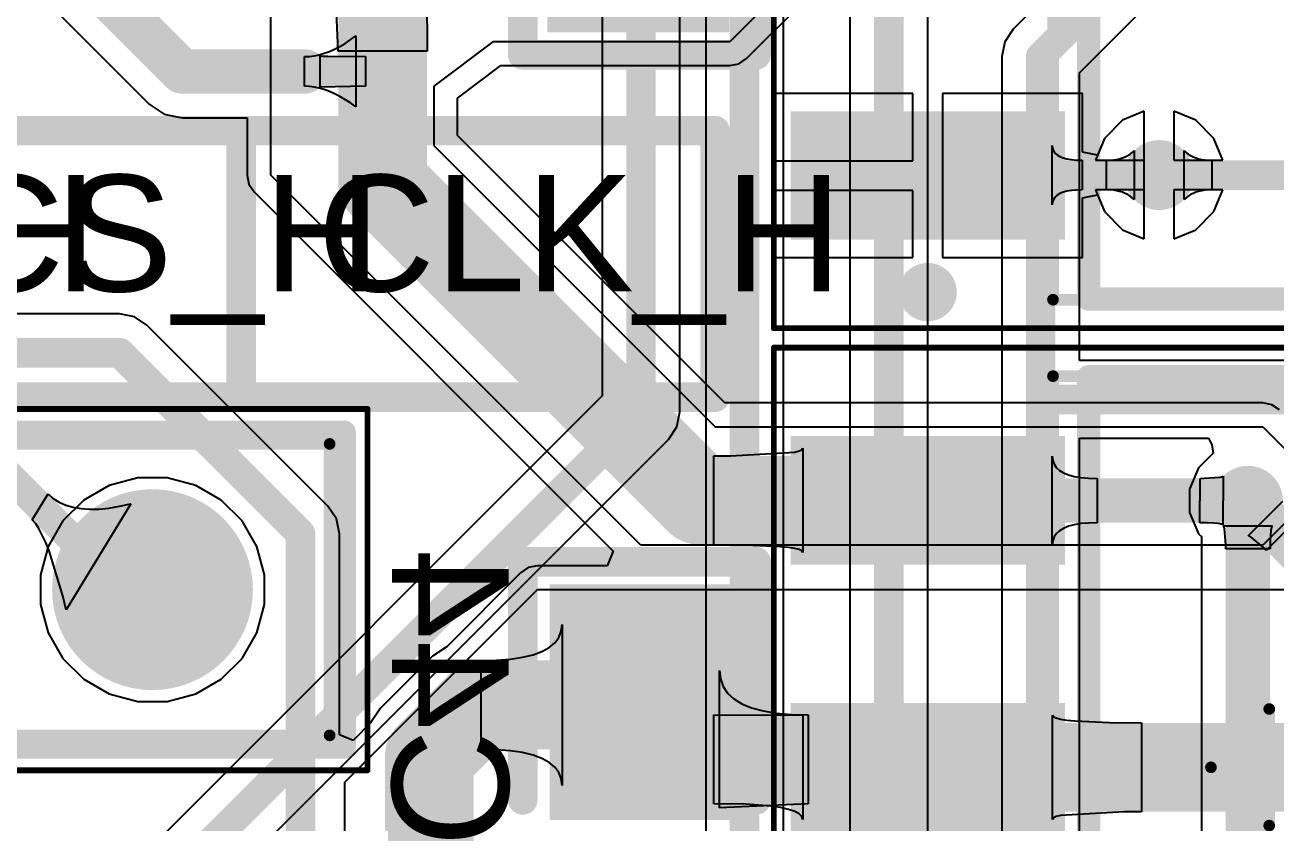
# Model space of a CAD drawing. Header units: inches. Extents: x 1.37 to 4.6, y 1.74 to 5.29.
# Drawn here: x 3.412 to 3.8345, y 3.8712 to 4.1407 of the extents above; entities that cross this region are included whole.
import ezdxf

# ---------------------------------------------------------------- set-up
doc = ezdxf.new("R2010")
doc.units = ezdxf.units.IN
doc.header["$MEASUREMENT"] = 0
for name, color, linetype in [('BottomLayer', 5, 'Continuous'), ('BottomOverlay', 54, 'Continuous'), ('BottomPaste', 16, 'Continuous'), ('BottomSolder', 6, 'Continuous'), ('Mechanical13', 56, 'Continuous'), ('Mechanical15', 56, 'Continuous'), ('MultiLayer', 9, 'Continuous'), ('PadHoleLayer', 156, 'Continuous'), ('TopLayer', 1, 'Continuous'), ('TopOverlay', 2, 'Continuous'), ('TopSolder', 216, 'Continuous'), ('ViaHoleLayer', 16, 'Continuous')]:
    doc.layers.add(name, color=color, linetype=linetype)
doc.styles.add('Arial', font='', dxfattribs={"height": 0.2})
doc.styles.get('Arial').set_extended_font_data('Arial')

# ---------------------------------------------------------------- blocks, each defined once
blk = doc.blocks.new('AMS1117_3_3V_SOT223_B_13')
at = {"layer": 'BottomLayer'}
for points in [[(-0.07303, 0.10787), (-0.07303, 0.07244), (-0.15768, 0.07244), (-0.15768, 0.10787)], [(0.15768, 0.06398), (0.15768, -0.06398), (0.07303, -0.06398), (0.07303, 0.06398)], [(-0.07303, 0.01772), (-0.07303, -0.01772), (-0.15768, -0.01772), (-0.15768, 0.01772)], [(-0.07303, -0.07244), (-0.07303, -0.10787), (-0.15768, -0.10787), (-0.15768, -0.07244)]]:
    blk.add_hatch(color=5, dxfattribs=at).paths.add_polyline_path(points)
at = {"layer": 'BottomPaste'}
for points in [[(-0.07303, 0.10787), (-0.07303, 0.07244), (-0.15768, 0.07244), (-0.15768, 0.10787)], [(0.15768, 0.06398), (0.15768, -0.06398), (0.07303, -0.06398), (0.07303, 0.06398)], [(-0.07303, 0.01772), (-0.07303, -0.01772), (-0.15768, -0.01772), (-0.15768, 0.01772)], [(-0.07303, -0.07244), (-0.07303, -0.10787), (-0.15768, -0.10787), (-0.15768, -0.07244)]]:
    blk.add_hatch(color=16, dxfattribs=at).paths.add_polyline_path(points)
at = {"layer": 'BottomSolder'}
for points in [[(-0.06903, 0.11187), (-0.06903, 0.06844), (-0.16168, 0.06844), (-0.16168, 0.11187)], [(0.16168, 0.06798), (0.16168, -0.06798), (0.06903, -0.06798), (0.06903, 0.06798)], [(-0.06903, 0.02172), (-0.06903, -0.02172), (-0.16168, -0.02172), (-0.16168, 0.02172)], [(-0.06903, -0.06844), (-0.06903, -0.11187), (-0.16168, -0.11187), (-0.16168, -0.06844)]]:
    blk.add_hatch(color=6, dxfattribs=at).paths.add_polyline_path(points)
at = {"layer": 'BottomOverlay', "const_width": 0.00787}
for points in [[(-0.06102, 0.13189), (0.06102, 0.13189)], [(-0.06102, -0.13189), (-0.06102, 0.13189)], [(0.06102, -0.13189), (0.06102, 0.13189)], [(-0.06102, -0.13189), (0.06102, -0.13189)]]:
    blk.add_lwpolyline(points, dxfattribs=at)
at = {"layer": 'BottomOverlay'}
for points, const_width in [([(-0.06299, 0.13189, 1), (-0.05906, 0.13189, 1)], 0.00394), ([(-0.06299, 0.13189, 1), (-0.05906, 0.13189, 1)], 0.00394), ([(0.05906, 0.13189, 1), (0.06299, 0.13189, 1)], 0.00394), ([(0.05906, 0.13189, 1), (0.06299, 0.13189, 1)], 0.00394), ([(-0.11043, -0.12953, 1), (-0.12028, -0.12953, 1)], 0.00984), ([(-0.12274, -0.12953, 1), (-0.11782, -0.12953, 1)], 0.00492), ([(-0.11289, -0.12953, 1), (-0.10797, -0.12953, 1)], 0.00492), ([(-0.06299, -0.13189, 1), (-0.05906, -0.13189, 1)], 0.00394), ([(-0.06299, -0.13189, 1), (-0.05906, -0.13189, 1)], 0.00394), ([(0.05906, -0.13189, 1), (0.06299, -0.13189, 1)], 0.00394), ([(0.05906, -0.13189, 1), (0.06299, -0.13189, 1)], 0.00394)]:
    blk.add_lwpolyline(points, format="xyb", close=True, dxfattribs=dict(at, const_width=const_width))
at = {"layer": 'Mechanical13', "const_width": 0.00394}
for points in [[(-0.07303, 0.13209), (0.07303, 0.13209)], [(-0.07303, -0.13209), (-0.07303, 0.13209)], [(0.07303, -0.13209), (0.07303, 0.13209)], [(-0.07303, -0.13209), (0.07303, -0.13209)]]:
    blk.add_lwpolyline(points, dxfattribs=at)
at = {"layer": 'Mechanical13', "const_width": 0.00197}
for points in [[(-0.07402, 0.13209, 1), (-0.07205, 0.13209, 1)], [(-0.07402, 0.13209, 1), (-0.07205, 0.13209, 1)], [(0.07205, 0.13209, 1), (0.07402, 0.13209, 1)], [(0.07205, 0.13209, 1), (0.07402, 0.13209, 1)], [(-0.07402, -0.13209, 1), (-0.07205, -0.13209, 1)], [(-0.07402, -0.13209, 1), (-0.07205, -0.13209, 1)], [(0.07205, -0.13209, 1), (0.07402, -0.13209, 1)], [(0.07205, -0.13209, 1), (0.07402, -0.13209, 1)]]:
    blk.add_lwpolyline(points, format="xyb", close=True, dxfattribs=at)
at = {"layer": 'Mechanical15'}
for points, const_width in [([(-0.16732, 0.14173), (0.16732, 0.14173)], 0.00197), ([(-0.16732, -0.14173), (-0.16732, 0.14173)], 0.00197), ([(0.16732, -0.14173), (0.16732, 0.14173)], 0.00197), ([(0, -0.01969), (0, 0.01969)], 0.00394), ([(-0.01969, 0), (0.01969, 0)], 0.00394), ([(-0.16732, -0.14173), (0.16732, -0.14173)], 0.00197)]:
    blk.add_lwpolyline(points, dxfattribs=dict(at, const_width=const_width))
for points, const_width in [([(-0.16781, 0.14173, 1), (-0.16683, 0.14173, 1)], 0.000984), ([(-0.16781, 0.14173, 1), (-0.16683, 0.14173, 1)], 0.000984), ([(0.16683, 0.14173, 1), (0.16781, 0.14173, 1)], 0.000984), ([(0.16683, 0.14173, 1), (0.16781, 0.14173, 1)], 0.000984), ([(-0.00098, 0.01969, 1), (0.00098, 0.01969, 1)], 0.00197), ([(-0.02067, 0, 1), (-0.0187, 0, 1)], 0.00197), ([(0.0187, 0, 1), (0.02067, 0, 1)], 0.00197), ([(-0.00098, -0.01969, 1), (0.00098, -0.01969, 1)], 0.00197), ([(-0.16781, -0.14173, 1), (-0.16683, -0.14173, 1)], 0.000984), ([(-0.16781, -0.14173, 1), (-0.16683, -0.14173, 1)], 0.000984), ([(0.16683, -0.14173, 1), (0.16781, -0.14173, 1)], 0.000984), ([(0.16683, -0.14173, 1), (0.16781, -0.14173, 1)], 0.000984)]:
    blk.add_lwpolyline(points, format="xyb", close=True, dxfattribs=dict(at, const_width=const_width))
blk = doc.blocks.new('AMS1117_5V_SOT223_B_14')
at = {"layer": 'BottomLayer'}
for points in [[(-0.07303, 0.10787), (-0.07303, 0.07244), (-0.15768, 0.07244), (-0.15768, 0.10787)], [(0.15768, 0.06398), (0.15768, -0.06398), (0.07303, -0.06398), (0.07303, 0.06398)], [(-0.07303, 0.01772), (-0.07303, -0.01772), (-0.15768, -0.01772), (-0.15768, 0.01772)], [(-0.07303, -0.07244), (-0.07303, -0.10787), (-0.15768, -0.10787), (-0.15768, -0.07244)]]:
    blk.add_hatch(color=5, dxfattribs=at).paths.add_polyline_path(points)
at = {"layer": 'BottomPaste'}
for points in [[(-0.07303, 0.10787), (-0.07303, 0.07244), (-0.15768, 0.07244), (-0.15768, 0.10787)], [(0.15768, 0.06398), (0.15768, -0.06398), (0.07303, -0.06398), (0.07303, 0.06398)], [(-0.07303, 0.01772), (-0.07303, -0.01772), (-0.15768, -0.01772), (-0.15768, 0.01772)], [(-0.07303, -0.07244), (-0.07303, -0.10787), (-0.15768, -0.10787), (-0.15768, -0.07244)]]:
    blk.add_hatch(color=16, dxfattribs=at).paths.add_polyline_path(points)
at = {"layer": 'BottomSolder'}
for points in [[(-0.06903, 0.11187), (-0.06903, 0.06844), (-0.16168, 0.06844), (-0.16168, 0.11187)], [(0.16168, 0.06798), (0.16168, -0.06798), (0.06903, -0.06798), (0.06903, 0.06798)], [(-0.06903, 0.02172), (-0.06903, -0.02172), (-0.16168, -0.02172), (-0.16168, 0.02172)], [(-0.06903, -0.06844), (-0.06903, -0.11187), (-0.16168, -0.11187), (-0.16168, -0.06844)]]:
    blk.add_hatch(color=6, dxfattribs=at).paths.add_polyline_path(points)
at = {"layer": 'BottomOverlay', "const_width": 0.00787}
for points in [[(-0.06102, -0.13189), (-0.06102, 0.13189)], [(-0.06102, 0.13189), (0.06102, 0.13189)], [(0.06102, -0.13189), (0.06102, 0.13189)], [(-0.06102, -0.13189), (0.06102, -0.13189)]]:
    blk.add_lwpolyline(points, dxfattribs=at)
at = {"layer": 'BottomOverlay'}
for points, const_width in [([(-0.06299, 0.13189, 1), (-0.05906, 0.13189, 1)], 0.00394), ([(-0.06299, 0.13189, 1), (-0.05906, 0.13189, 1)], 0.00394), ([(0.05906, 0.13189, 1), (0.06299, 0.13189, 1)], 0.00394), ([(0.05906, 0.13189, 1), (0.06299, 0.13189, 1)], 0.00394), ([(-0.11043, -0.12953, 1), (-0.12028, -0.12953, 1)], 0.00984), ([(-0.12274, -0.12953, 1), (-0.11782, -0.12953, 1)], 0.00492), ([(-0.11289, -0.12953, 1), (-0.10797, -0.12953, 1)], 0.00492), ([(-0.06299, -0.13189, 1), (-0.05906, -0.13189, 1)], 0.00394), ([(-0.06299, -0.13189, 1), (-0.05906, -0.13189, 1)], 0.00394), ([(0.05906, -0.13189, 1), (0.06299, -0.13189, 1)], 0.00394), ([(0.05906, -0.13189, 1), (0.06299, -0.13189, 1)], 0.00394)]:
    blk.add_lwpolyline(points, format="xyb", close=True, dxfattribs=dict(at, const_width=const_width))
at = {"layer": 'Mechanical13', "const_width": 0.00394}
for points in [[(-0.07303, -0.13209), (-0.07303, 0.13209)], [(-0.07303, 0.13209), (0.07303, 0.13209)], [(0.07303, -0.13209), (0.07303, 0.13209)], [(-0.07303, -0.13209), (0.07303, -0.13209)]]:
    blk.add_lwpolyline(points, dxfattribs=at)
at = {"layer": 'Mechanical13', "const_width": 0.00197}
for points in [[(-0.07402, 0.13209, 1), (-0.07205, 0.13209, 1)], [(-0.07402, 0.13209, 1), (-0.07205, 0.13209, 1)], [(0.07205, 0.13209, 1), (0.07402, 0.13209, 1)], [(0.07205, 0.13209, 1), (0.07402, 0.13209, 1)], [(-0.07402, -0.13209, 1), (-0.07205, -0.13209, 1)], [(-0.07402, -0.13209, 1), (-0.07205, -0.13209, 1)], [(0.07205, -0.13209, 1), (0.07402, -0.13209, 1)], [(0.07205, -0.13209, 1), (0.07402, -0.13209, 1)]]:
    blk.add_lwpolyline(points, format="xyb", close=True, dxfattribs=at)
at = {"layer": 'Mechanical15'}
for points, const_width in [([(-0.16732, -0.14173), (-0.16732, 0.14173)], 0.00197), ([(-0.16732, 0.14173), (0.16732, 0.14173)], 0.00197), ([(0.16732, -0.14173), (0.16732, 0.14173)], 0.00197), ([(0, -0.01969), (0, 0.01969)], 0.00394), ([(-0.01969, 0), (0.01969, 0)], 0.00394), ([(-0.16732, -0.14173), (0.16732, -0.14173)], 0.00197)]:
    blk.add_lwpolyline(points, dxfattribs=dict(at, const_width=const_width))
for points, const_width in [([(-0.16781, 0.14173, 1), (-0.16683, 0.14173, 1)], 0.000984), ([(-0.16781, 0.14173, 1), (-0.16683, 0.14173, 1)], 0.000984), ([(0.16683, 0.14173, 1), (0.16781, 0.14173, 1)], 0.000984), ([(0.16683, 0.14173, 1), (0.16781, 0.14173, 1)], 0.000984), ([(-0.00098, 0.01969, 1), (0.00098, 0.01969, 1)], 0.00197), ([(-0.02067, 0, 1), (-0.0187, 0, 1)], 0.00197), ([(0.0187, 0, 1), (0.02067, 0, 1)], 0.00197), ([(-0.00098, -0.01969, 1), (0.00098, -0.01969, 1)], 0.00197), ([(-0.16781, -0.14173, 1), (-0.16683, -0.14173, 1)], 0.000984), ([(-0.16781, -0.14173, 1), (-0.16683, -0.14173, 1)], 0.000984), ([(0.16683, -0.14173, 1), (0.16781, -0.14173, 1)], 0.000984), ([(0.16683, -0.14173, 1), (0.16781, -0.14173, 1)], 0.000984)]:
    blk.add_lwpolyline(points, format="xyb", close=True, dxfattribs=dict(at, const_width=const_width))
blk = doc.blocks.new('61300511821_131')
at = {"layer": 'BottomLayer'}
h = blk.add_hatch(color=5, dxfattribs=at)
edge = h.paths.add_edge_path()
edge.add_arc((0.2, 0), 0.02992, 0, 360)
at = {"layer": 'BottomSolder'}
h = blk.add_hatch(color=6, dxfattribs=at)
edge = h.paths.add_edge_path()
edge.add_arc((0.2, 0), 0.03392, 0, 360)
at = {"layer": 'MultiLayer'}
h = blk.add_hatch(color=9, dxfattribs=at)
edge = h.paths.add_edge_path()
edge.add_arc((0.2, 0), 0.02992, 0, 360)
at = {"layer": 'PadHoleLayer'}
h = blk.add_hatch(color=156, dxfattribs=at)
edge = h.paths.add_edge_path()
edge.add_arc((0.2, 0), 0.02008, 0, 360)
at = {"layer": 'TopLayer'}
h = blk.add_hatch(color=1, dxfattribs=at)
edge = h.paths.add_edge_path()
edge.add_arc((0.2, 0), 0.02992, 0, 360)
at = {"layer": 'TopSolder'}
h = blk.add_hatch(color=216, dxfattribs=at)
edge = h.paths.add_edge_path()
edge.add_arc((0.2, 0), 0.03392, 0, 360)
at = {"layer": 'Mechanical13', "const_width": 0.00394}
for points in [[(-0.25984, 0.04921), (0.25984, 0.04921)], [(0.25984, -0.04921), (0.25984, 0.04921)], [(-0.25984, -0.04921), (0.25984, -0.04921)]]:
    blk.add_lwpolyline(points, dxfattribs=at)
at = {"layer": 'Mechanical13', "const_width": 0.00197}
for points in [[(0.25886, 0.04921, 1), (0.26083, 0.04921, 1)], [(0.25886, 0.04921, 1), (0.26083, 0.04921, 1)], [(0.25886, -0.04921, 1), (0.26083, -0.04921, 1)], [(0.25886, -0.04921, 1), (0.26083, -0.04921, 1)]]:
    blk.add_lwpolyline(points, format="xyb", close=True, dxfattribs=at)
at = {"layer": 'Mechanical15', "const_width": 0.00197}
for points in [[(-0.27264, 0.06102), (0.27264, 0.06102)], [(0.27264, -0.06102), (0.27264, 0.06102)], [(-0.27264, -0.06102), (0.27264, -0.06102)]]:
    blk.add_lwpolyline(points, dxfattribs=at)
at = {"layer": 'Mechanical15', "const_width": 0.000984}
for points in [[(0.27215, 0.06102, 1), (0.27313, 0.06102, 1)], [(0.27215, 0.06102, 1), (0.27313, 0.06102, 1)], [(0.27215, -0.06102, 1), (0.27313, -0.06102, 1)], [(0.27215, -0.06102, 1), (0.27313, -0.06102, 1)]]:
    blk.add_lwpolyline(points, format="xyb", close=True, dxfattribs=at)
at = {"layer": 'TopOverlay', "const_width": 0.00787}
for points in [[(-0.26476, 0.05315), (0.26476, 0.05315)], [(0.26476, -0.05315), (0.26476, 0.05315)], [(-0.26476, -0.05315), (0.26476, -0.05315)]]:
    blk.add_lwpolyline(points, dxfattribs=at)
at = {"layer": 'TopOverlay', "const_width": 0.00394}
for points in [[(0.2628, 0.05315, 1), (0.26673, 0.05315, 1)], [(0.2628, 0.05315, 1), (0.26673, 0.05315, 1)], [(0.2628, -0.05315, 1), (0.26673, -0.05315, 1)], [(0.2628, -0.05315, 1), (0.26673, -0.05315, 1)]]:
    blk.add_lwpolyline(points, format="xyb", close=True, dxfattribs=at)
blk = doc.blocks.new('TANTALUM_SMD_A_B_149')
at = {"layer": 'BottomLayer'}
for points in [[(-0.03125, -0.02575), (-0.10275, -0.02575), (-0.10275, 0.02775), (-0.03125, 0.02775)], [(0.09775, -0.02575), (0.02625, -0.02575), (0.02625, 0.02775), (0.09775, 0.02775)]]:
    blk.add_hatch(color=5, dxfattribs=at).paths.add_polyline_path(points)
at = {"layer": 'BottomPaste'}
for points in [[(-0.03125, -0.02575), (-0.10275, -0.02575), (-0.10275, 0.02775), (-0.03125, 0.02775)], [(0.09775, -0.02575), (0.02625, -0.02575), (0.02625, 0.02775), (0.09775, 0.02775)]]:
    blk.add_hatch(color=16, dxfattribs=at).paths.add_polyline_path(points)
at = {"layer": 'BottomSolder'}
for points in [[(-0.02725, -0.02975), (-0.10675, -0.02975), (-0.10675, 0.03175), (-0.02725, 0.03175)], [(0.10175, -0.02975), (0.02225, -0.02975), (0.02225, 0.03175), (0.10175, 0.03175)]]:
    blk.add_hatch(color=6, dxfattribs=at).paths.add_polyline_path(points)
at = {"layer": 'BottomOverlay'}
for points, const_width in [([(-0.1144, -0.0388), (-0.1144, 0.04)], 0.01), ([(-0.034, 0.04), (-0.1144, 0.04)], 0.01), ([(0.132, 0.04), (0.03, 0.04)], 0.01), ([(0.112, -0.036), (0.112, 0.038)], 0.013), ([(0.132, -0.038), (0.132, 0.04)], 0.01), ([(-0.034, -0.0388), (-0.1144, -0.0388)], 0.01), ([(0.132, -0.038), (0.03, -0.038)], 0.01)]:
    blk.add_lwpolyline(points, dxfattribs=dict(at, const_width=const_width))
for points, const_width in [([(-0.1169, 0.04, 1), (-0.1119, 0.04, 1)], 0.005), ([(-0.1169, 0.04, 1), (-0.1119, 0.04, 1)], 0.005), ([(-0.0365, 0.04, 1), (-0.0315, 0.04, 1)], 0.005), ([(0.0275, 0.04, 1), (0.0325, 0.04, 1)], 0.005), ([(0.10875, 0.038, 1), (0.11525, 0.038, 1)], 0.0065), ([(0.1295, 0.04, 1), (0.1345, 0.04, 1)], 0.005), ([(0.1295, 0.04, 1), (0.1345, 0.04, 1)], 0.005), ([(0.10875, -0.036, 1), (0.11525, -0.036, 1)], 0.0065), ([(-0.1169, -0.0388, 1), (-0.1119, -0.0388, 1)], 0.005), ([(-0.1169, -0.0388, 1), (-0.1119, -0.0388, 1)], 0.005), ([(-0.0365, -0.0388, 1), (-0.0315, -0.0388, 1)], 0.005), ([(0.0275, -0.038, 1), (0.0325, -0.038, 1)], 0.005), ([(0.1295, -0.038, 1), (0.1345, -0.038, 1)], 0.005), ([(0.1295, -0.038, 1), (0.1345, -0.038, 1)], 0.005)]:
    blk.add_lwpolyline(points, format="xyb", close=True, dxfattribs=dict(at, const_width=const_width))
blk = doc.blocks.new('TANTALUM_SMD_A_B_152')
at = {"layer": 'BottomLayer'}
for points in [[(-0.03125, -0.02575), (-0.10275, -0.02575), (-0.10275, 0.02775), (-0.03125, 0.02775)], [(0.09775, -0.02575), (0.02625, -0.02575), (0.02625, 0.02775), (0.09775, 0.02775)]]:
    blk.add_hatch(color=5, dxfattribs=at).paths.add_polyline_path(points)
at = {"layer": 'BottomPaste'}
for points in [[(-0.03125, -0.02575), (-0.10275, -0.02575), (-0.10275, 0.02775), (-0.03125, 0.02775)], [(0.09775, -0.02575), (0.02625, -0.02575), (0.02625, 0.02775), (0.09775, 0.02775)]]:
    blk.add_hatch(color=16, dxfattribs=at).paths.add_polyline_path(points)
at = {"layer": 'BottomSolder'}
for points in [[(-0.02725, -0.02975), (-0.10675, -0.02975), (-0.10675, 0.03175), (-0.02725, 0.03175)], [(0.10175, -0.02975), (0.02225, -0.02975), (0.02225, 0.03175), (0.10175, 0.03175)]]:
    blk.add_hatch(color=6, dxfattribs=at).paths.add_polyline_path(points)
at = {"layer": 'BottomOverlay'}
for points, const_width in [([(-0.1144, 0.04), (-0.034, 0.04)], 0.01), ([(-0.1144, 0.04), (-0.1144, -0.0388)], 0.01), ([(0.03, 0.04), (0.132, 0.04)], 0.01), ([(0.112, 0.038), (0.112, -0.036)], 0.013), ([(0.132, 0.04), (0.132, -0.038)], 0.01), ([(-0.1144, -0.0388), (-0.034, -0.0388)], 0.01), ([(0.03, -0.038), (0.132, -0.038)], 0.01)]:
    blk.add_lwpolyline(points, dxfattribs=dict(at, const_width=const_width))
for points, const_width in [([(-0.1169, 0.04, 1), (-0.1119, 0.04, 1)], 0.005), ([(-0.1169, 0.04, 1), (-0.1119, 0.04, 1)], 0.005), ([(-0.0365, 0.04, 1), (-0.0315, 0.04, 1)], 0.005), ([(0.0275, 0.04, 1), (0.0325, 0.04, 1)], 0.005), ([(0.10875, 0.038, 1), (0.11525, 0.038, 1)], 0.0065), ([(0.1295, 0.04, 1), (0.1345, 0.04, 1)], 0.005), ([(0.1295, 0.04, 1), (0.1345, 0.04, 1)], 0.005), ([(0.10875, -0.036, 1), (0.11525, -0.036, 1)], 0.0065), ([(-0.1169, -0.0388, 1), (-0.1119, -0.0388, 1)], 0.005), ([(-0.1169, -0.0388, 1), (-0.1119, -0.0388, 1)], 0.005), ([(-0.0365, -0.0388, 1), (-0.0315, -0.0388, 1)], 0.005), ([(0.0275, -0.038, 1), (0.0325, -0.038, 1)], 0.005), ([(0.1295, -0.038, 1), (0.1345, -0.038, 1)], 0.005), ([(0.1295, -0.038, 1), (0.1345, -0.038, 1)], 0.005)]:
    blk.add_lwpolyline(points, format="xyb", close=True, dxfattribs=dict(at, const_width=const_width))

msp = doc.modelspace()

# ---------------------------------------------------------------- hatches: boundary and pattern name
at = {"layer": 'BottomLayer'}
h = msp.add_hatch(color=5, dxfattribs=at)
edge = h.paths.add_edge_path()
edge.add_arc((3.795, 4.09), 0.01181, 0, 360)
h = msp.add_hatch(color=5, dxfattribs=at)
edge = h.paths.add_edge_path()
edge.add_arc((3.825, 3.98), 0.01181, 0, 360)
at = {"layer": 'TopLayer'}
h = msp.add_hatch(color=1, dxfattribs=at)
edge = h.paths.add_edge_path()
edge.add_arc((3.795, 4.09), 0.01181, 0, 360)
h = msp.add_hatch(color=1, dxfattribs=at)
edge = h.paths.add_edge_path()
edge.add_arc((3.825, 3.98), 0.01181, 0, 360)
at = {"layer": 'ViaHoleLayer'}
h = msp.add_hatch(color=16, dxfattribs=at)
edge = h.paths.add_edge_path()
edge.add_arc((3.795, 4.09), 0.00591, 0, 360)
h = msp.add_hatch(color=16, dxfattribs=at)
edge = h.paths.add_edge_path()
edge.add_arc((3.825, 3.98), 0.00591, 0, 360)

# ---------------------------------------------------------------- linework, layer by layer
at = {"layer": 'BottomLayer'}
for p, q in [((3.495, 4.09), (3.495, 4.16994)), ((3.51775, 4.13184), (3.51637, 4.16184)), ((3.54767, 4.16064), (3.54775, 4.13184)), ((3.67, 4.155), (3.65, 4.135)), ((3.42173, 4.1461), (3.45392, 4.11392)), ((3.65568, 4.12932), (3.67333, 4.14697)), ((3.52006, 4.13447), (3.52374, 4.13699)), ((3.52006, 4.13447), (3.52374, 4.13699)), ((3.52374, 4.13699), (3.52374, 4.11301)), ((3.52374, 4.13699), (3.52374, 4.11301)), ((3.51475, 4.13175), (3.51649, 4.13252)), ((3.51475, 4.13175), (3.51649, 4.13252)), ((3.51649, 4.13252), (3.51827, 4.13343)), ((3.51649, 4.13252), (3.51827, 4.13343)), ((3.51827, 4.13343), (3.52006, 4.13447)), ((3.51827, 4.13343), (3.52006, 4.13447)), ((3.57, 4.135), (3.55, 4.12)), ((3.585, 4.135), (3.57, 4.135)), ((3.65, 4.135), (3.585, 4.135)), ((3.50637, 4.13), (3.508, 4.13007)), ((3.50637, 4.13), (3.508, 4.13007)), ((3.50637, 4.12), (3.50637, 4.13)), ((3.50637, 4.12), (3.50637, 4.13)), ((3.508, 4.13007), (3.50965, 4.13028)), ((3.508, 4.13007), (3.50965, 4.13028)), ((3.50965, 4.13028), (3.51132, 4.13063)), ((3.50965, 4.13028), (3.51132, 4.13063)), ((3.51132, 4.13063), (3.51302, 4.13112)), ((3.51132, 4.13063), (3.51302, 4.13112)), ((3.51167, 4.11969), (3.51167, 4.13031)), ((3.51167, 4.13031), (3.51188, 4.13025)), ((3.51188, 4.13025), (3.51238, 4.1302)), ((3.51238, 4.1302), (3.51427, 4.13011)), ((3.51302, 4.13112), (3.51475, 4.13175)), ((3.51302, 4.13112), (3.51475, 4.13175)), ((3.51427, 4.13011), (3.52696, 4.13)), ((3.54775, 4.13184), (3.51775, 4.13184)), ((3.52696, 4.13), (3.52696, 4.12)), ((3.65307, 4.12758), (3.65568, 4.12932)), ((3.65568, 4.12932), (3.65568, 4.12932)), ((3.55803, 4.11599), (3.57268, 4.12697)), ((3.57268, 4.12697), (3.65, 4.12697)), ((3.65, 4.12697), (3.65307, 4.12758)), ((3.65, 4.12697), (3.65, 4.12697)), ((3.508, 4.11993), (3.50637, 4.12)), ((3.508, 4.11993), (3.50637, 4.12)), ((3.50965, 4.11972), (3.508, 4.11993)), ((3.50965, 4.11972), (3.508, 4.11993)), ((3.51132, 4.11937), (3.50965, 4.11972)), ((3.51132, 4.11937), (3.50965, 4.11972)), ((3.52696, 4.12), (3.51167, 4.11969)), ((3.55, 4.12), (3.55, 4.1)), ((3.51302, 4.11888), (3.51132, 4.11937)), ((3.51302, 4.11888), (3.51132, 4.11937)), ((3.51475, 4.11825), (3.51302, 4.11888)), ((3.51475, 4.11825), (3.51302, 4.11888)), ((3.51649, 4.11748), (3.51475, 4.11825)), ((3.51649, 4.11748), (3.51475, 4.11825)), ((3.51827, 4.11657), (3.51649, 4.11748)), ((3.51827, 4.11657), (3.51649, 4.11748)), ((3.52189, 4.11434), (3.51827, 4.11657)), ((3.52189, 4.11434), (3.51827, 4.11657)), ((3.55803, 4.10333), (3.55803, 4.11599)), ((3.71184, 4.11756), (3.66452, 4.11756)), ((3.66452, 4.11756), (3.66452, 4.09484)), ((3.71184, 4.09484), (3.71184, 4.11756)), ((3.76916, 4.11756), (3.72184, 4.11756)), ((3.72184, 4.11756), (3.72184, 4.08984)), ((3.76916, 4.09768), (3.76916, 4.11756)), ((3.45392, 4.11392), (3.459, 4.11052)), ((3.52374, 4.11301), (3.52189, 4.11434)), ((3.52374, 4.11301), (3.52189, 4.11434)), ((3.79, 4.11154), (3.78265, 4.10849)), ((3.79, 4.09), (3.79, 4.11154)), ((3.80735, 4.10849), (3.8, 4.11154)), ((3.8, 4.11154), (3.8, 4.095)), ((3.459, 4.11052), (3.465, 4.10932)), ((3.465, 4.10932), (3.48697, 4.10932)), ((3.48697, 4.10932), (3.48697, 4.09)), ((3.78265, 4.10849), (3.77651, 4.10235)), ((3.81349, 4.10235), (3.80735, 4.10849)), ((3.64833, 4.01303), (3.55803, 4.10333)), ((3.55, 4.1), (3.645, 4.005)), ((3.75892, 4.08), (3.75892, 4.1)), ((3.75892, 4.1), (3.75902, 4.09905)), ((3.75902, 4.09905), (3.75933, 4.0982)), ((3.77651, 4.10235), (3.77416, 4.09669)), ((3.81654, 4.095), (3.81349, 4.10235)), ((3.66452, 4.09484), (3.71184, 4.09484)), ((3.75933, 4.0982), (3.75983, 4.09745)), ((3.75983, 4.09745), (3.76054, 4.0968)), ((3.76054, 4.0968), (3.76145, 4.09625)), ((3.76145, 4.09625), (3.76257, 4.0958)), ((3.76257, 4.0958), (3.76388, 4.09545)), ((3.76388, 4.09545), (3.7654, 4.0952)), ((3.7654, 4.0952), (3.76712, 4.09505)), ((3.76712, 4.09505), (3.76904, 4.095)), ((3.76904, 4.095), (3.76904, 4.085)), ((3.77416, 4.09669), (3.76916, 4.09768)), ((3.77721, 4.095), (3.77841, 4.09503)), ((3.77721, 4.085), (3.77721, 4.095)), ((3.77841, 4.09503), (3.77955, 4.09513)), ((3.77955, 4.09513), (3.78064, 4.09529)), ((3.78064, 4.09529), (3.78166, 4.09552)), ((3.78166, 4.09552), (3.78263, 4.09582)), ((3.78263, 4.09582), (3.78353, 4.09618)), ((3.78353, 4.09618), (3.78438, 4.0966)), ((3.78438, 4.0966), (3.78517, 4.09709)), ((3.78517, 4.09709), (3.7859, 4.09765)), ((3.7859, 4.09765), (3.78657, 4.09827)), ((3.78657, 4.09827), (3.78657, 4.08173)), ((3.8, 4.095), (3.81654, 4.095)), ((3.80343, 4.08173), (3.80343, 4.09827)), ((3.80343, 4.09827), (3.8041, 4.09765)), ((3.8041, 4.09765), (3.80483, 4.09709)), ((3.80483, 4.09709), (3.80562, 4.0966)), ((3.80562, 4.0966), (3.80647, 4.09618)), ((3.80647, 4.09618), (3.80737, 4.09582)), ((3.80737, 4.09582), (3.80834, 4.09552)), ((3.80834, 4.09552), (3.80936, 4.09529)), ((3.80936, 4.09529), (3.81045, 4.09513)), ((3.81045, 4.09513), (3.81159, 4.09503)), ((3.81159, 4.09503), (3.81279, 4.095)), ((3.81279, 4.095), (3.81279, 4.085)), ((3.48697, 4.09), (3.48697, 4.09)), ((3.48697, 4.09), (3.48758, 4.08693)), ((3.62, 3.965), (3.495, 4.09)), ((3.79, 4.06846), (3.79, 4.09)), ((3.48758, 4.08693), (3.48932, 4.08432)), ((3.72184, 4.08984), (3.72184, 4.06213)), ((3.48932, 4.08432), (3.61062, 3.96303)), ((3.71184, 4.08484), (3.66452, 4.08484)), ((3.66452, 4.08484), (3.66452, 4.06213)), ((3.71184, 4.06213), (3.71184, 4.08484)), ((3.75933, 4.0818), (3.75902, 4.08095)), ((3.75983, 4.08255), (3.75933, 4.0818)), ((3.76054, 4.0832), (3.75983, 4.08255)), ((3.76145, 4.08375), (3.76054, 4.0832)), ((3.76257, 4.0842), (3.76145, 4.08375)), ((3.76388, 4.08455), (3.76257, 4.0842)), ((3.7654, 4.0848), (3.76388, 4.08455)), ((3.76712, 4.08495), (3.7654, 4.0848)), ((3.76904, 4.085), (3.76712, 4.08495)), ((3.76916, 4.08232), (3.77416, 4.08331)), ((3.76916, 4.06213), (3.76916, 4.08232)), ((3.77416, 4.08331), (3.77651, 4.07765)), ((3.77841, 4.08497), (3.77721, 4.085)), ((3.77955, 4.08487), (3.77841, 4.08497)), ((3.78064, 4.08471), (3.77955, 4.08487)), ((3.78166, 4.08448), (3.78064, 4.08471)), ((3.78263, 4.08418), (3.78166, 4.08448)), ((3.78353, 4.08382), (3.78263, 4.08418)), ((3.78438, 4.0834), (3.78353, 4.08382)), ((3.78517, 4.08291), (3.78438, 4.0834)), ((3.7859, 4.08235), (3.78517, 4.08291)), ((3.78657, 4.08173), (3.7859, 4.08235)), ((3.81654, 4.085), (3.8, 4.085)), ((3.8, 4.085), (3.8, 4.06846)), ((3.8041, 4.08235), (3.80343, 4.08173)), ((3.80483, 4.08291), (3.8041, 4.08235)), ((3.80562, 4.0834), (3.80483, 4.08291)), ((3.80647, 4.08382), (3.80562, 4.0834)), ((3.80737, 4.08418), (3.80647, 4.08382)), ((3.80834, 4.08448), (3.80737, 4.08418)), ((3.80936, 4.08471), (3.80834, 4.08448)), ((3.81045, 4.08487), (3.80936, 4.08471)), ((3.81159, 4.08497), (3.81045, 4.08487)), ((3.81279, 4.085), (3.81159, 4.08497)), ((3.81349, 4.07765), (3.81654, 4.085)), ((3.75902, 4.08095), (3.75892, 4.08)), ((3.77651, 4.07765), (3.78265, 4.07151)), ((3.80735, 4.07151), (3.81349, 4.07765)), ((3.78265, 4.07151), (3.79, 4.06846)), ((3.8, 4.06846), (3.80735, 4.07151)), ((3.66452, 4.06213), (3.71184, 4.06213)), ((3.72184, 4.06213), (3.76916, 4.06213)), ((3.44387, 4.04313), (3.15544, 4.04313)), ((3.4489, 4.04213), (3.44387, 4.04313)), ((3.45315, 4.03928), (3.4489, 4.04213)), ((3.46642, 4.02602), (3.45315, 4.03928)), ((3.51428, 3.97816), (3.46642, 4.02602)), ((3.46642, 4.02602), (3.46642, 4.02602)), ((3.83, 4.01303), (3.64833, 4.01303)), ((3.83307, 4.01242), (3.83, 4.01303)), ((3.83568, 4.01068), (3.83307, 4.01242)), ((3.645, 4.005), (3.83, 4.005)), ((3.83, 4.005), (3.84, 3.995)), ((3.67344, 3.99682), (3.67434, 3.99726)), ((3.67434, 3.99726), (3.67464, 3.99775)), ((3.67464, 3.99775), (3.67464, 3.96256)), ((3.64464, 3.99516), (3.65034, 3.99518)), ((3.64464, 3.96516), (3.64464, 3.99516)), ((3.65034, 3.99518), (3.67194, 3.99643)), ((3.67194, 3.99643), (3.67344, 3.99682)), ((3.75892, 3.96508), (3.75892, 3.99508)), ((3.75892, 3.99508), (3.75907, 3.99365)), ((3.75907, 3.99365), (3.75953, 3.99238)), ((3.75953, 3.99238), (3.76028, 3.99125)), ((3.76028, 3.99125), (3.76134, 3.99028)), ((3.76134, 3.99028), (3.7627, 3.98945)), ((3.7627, 3.98945), (3.76437, 3.98878)), ((3.76437, 3.98878), (3.76633, 3.98825)), ((3.76633, 3.98825), (3.7686, 3.98788)), ((3.7686, 3.98788), (3.77117, 3.98765)), ((3.77117, 3.98765), (3.77404, 3.98758)), ((3.77404, 3.98758), (3.77404, 3.97258)), ((3.80873, 3.97258), (3.80885, 3.98758)), ((3.80885, 3.98758), (3.8102, 3.98759)), ((3.8102, 3.98759), (3.81561, 3.98794)), ((3.81561, 3.98794), (3.81607, 3.98806)), ((3.81607, 3.98806), (3.81641, 3.98818)), ((3.81641, 3.98818), (3.81662, 3.98832)), ((3.81662, 3.98832), (3.81651, 3.97179)), ((3.41441, 3.97352), (3.41973, 3.98234)), ((3.41973, 3.98234), (3.42151, 3.98081)), ((3.42151, 3.98081), (3.42351, 3.97954)), ((3.42351, 3.97954), (3.42574, 3.97855)), ((3.42574, 3.97855), (3.42819, 3.97781)), ((3.44764, 3.979), (3.42586, 3.94322)), ((3.42819, 3.97781), (3.43086, 3.97735)), ((3.43086, 3.97735), (3.43377, 3.97715)), ((3.43377, 3.97715), (3.4369, 3.97721)), ((3.4369, 3.97721), (3.44025, 3.97754)), ((3.44025, 3.97754), (3.44383, 3.97814)), ((3.44383, 3.97814), (3.44764, 3.979)), ((3.51713, 3.9739), (3.51428, 3.97816)), ((3.41556, 3.97218), (3.41441, 3.97352)), ((3.4167, 3.97047), (3.41556, 3.97218)), ((3.51813, 3.96887), (3.51713, 3.9739)), ((3.76633, 3.9719), (3.76437, 3.97138)), ((3.7686, 3.97228), (3.76633, 3.9719)), ((3.77117, 3.9725), (3.7686, 3.97228)), ((3.77404, 3.97258), (3.77117, 3.9725)), ((3.81128, 3.97255), (3.80873, 3.97258)), ((3.81334, 3.97245), (3.81128, 3.97255)), ((3.8149, 3.97229), (3.81334, 3.97245)), ((3.81549, 3.97219), (3.8149, 3.97229)), ((3.81595, 3.97207), (3.81549, 3.97219)), ((3.8163, 3.97194), (3.81595, 3.97207)), ((3.81651, 3.97179), (3.8163, 3.97194)), ((3.84, 3.975), (3.83, 3.965)), ((3.41899, 3.96592), (3.4167, 3.97047)), ((3.51813, 3.90101), (3.51813, 3.96887)), ((3.75953, 3.96778), (3.75907, 3.9665)), ((3.76028, 3.9689), (3.75953, 3.96778)), ((3.76134, 3.96988), (3.76028, 3.9689)), ((3.7627, 3.9707), (3.76134, 3.96988)), ((3.76437, 3.97138), (3.7627, 3.9707)), ((3.42014, 3.96308), (3.41899, 3.96592)), ((3.83, 3.965), (3.62, 3.965)), ((3.65544, 3.96505), (3.64464, 3.96516)), ((3.66714, 3.96451), (3.65544, 3.96505)), ((3.66984, 3.96422), (3.66714, 3.96451)), ((3.67194, 3.96389), (3.66984, 3.96422)), ((3.67344, 3.9635), (3.67194, 3.96389)), ((3.67434, 3.96305), (3.67344, 3.9635)), ((3.75907, 3.9665), (3.75892, 3.96508)), ((3.42471, 3.94795), (3.42014, 3.96308)), ((3.61062, 3.96303), (3.60855, 3.95803)), ((3.67464, 3.96256), (3.67434, 3.96305)), ((3.57932, 3.95568), (3.55448, 3.93084)), ((3.58193, 3.95742), (3.57932, 3.95568)), ((3.57932, 3.95568), (3.57932, 3.95568)), ((3.585, 3.95803), (3.58193, 3.95742)), ((3.60855, 3.95803), (3.585, 3.95803)), ((3.42586, 3.94322), (3.42471, 3.94795)), ((3.52, 3.885), (3.585, 3.95)), ((3.585, 3.95), (3.8675, 3.95)), ((3.59309, 3.93593), (3.59337, 3.93825)), ((3.59337, 3.93825), (3.59337, 3.88389)), ((3.59091, 3.93204), (3.59228, 3.93386)), ((3.59228, 3.93386), (3.59309, 3.93593)), ((3.55448, 3.93084), (3.54958, 3.92756)), ((3.58654, 3.92911), (3.589, 3.93045)), ((3.589, 3.93045), (3.59091, 3.93204)), ((3.54958, 3.92756), (3.532, 3.90998)), ((3.56607, 3.92607), (3.57125, 3.92619)), ((3.56607, 3.89607), (3.56607, 3.92607)), ((3.57125, 3.92619), (3.57589, 3.92655)), ((3.57589, 3.92655), (3.57999, 3.92716)), ((3.57999, 3.92716), (3.58354, 3.92802)), ((3.58354, 3.92802), (3.58654, 3.92911)), ((3.64651, 3.87637), (3.64651, 3.92272)), ((3.64651, 3.92272), (3.64681, 3.91987)), ((3.64681, 3.91987), (3.64771, 3.91732)), ((3.64771, 3.91732), (3.64921, 3.91507)), ((3.64921, 3.91507), (3.65131, 3.91312)), ((3.65131, 3.91312), (3.65401, 3.91147)), ((3.532, 3.90998), (3.52872, 3.90508)), ((3.65401, 3.91147), (3.65731, 3.91012)), ((3.65731, 3.91012), (3.66121, 3.90907)), ((3.66121, 3.90907), (3.66571, 3.90832)), ((3.66571, 3.90832), (3.67081, 3.90787)), ((3.52872, 3.90508), (3.52275, 3.8991)), ((3.64464, 3.87772), (3.64464, 3.90772)), ((3.64464, 3.90772), (3.67464, 3.9076)), ((3.67081, 3.90787), (3.67651, 3.90772)), ((3.67464, 3.9076), (3.67464, 3.8724)), ((3.67651, 3.90772), (3.67651, 3.87772)), ((3.75904, 3.8724), (3.75904, 3.9076)), ((3.75904, 3.9076), (3.75934, 3.9071)), ((3.75934, 3.9071), (3.76024, 3.90666)), ((3.76024, 3.90666), (3.76174, 3.90627)), ((3.76174, 3.90627), (3.76384, 3.90593)), ((3.76384, 3.90593), (3.76654, 3.90565)), ((3.76654, 3.90565), (3.77824, 3.9051)), ((3.77824, 3.9051), (3.78904, 3.905)), ((3.78904, 3.905), (3.78904, 3.875)), ((3.52275, 3.8991), (3.51813, 3.90101)), ((3.57125, 3.89594), (3.56607, 3.89607)), ((3.57589, 3.89558), (3.57125, 3.89594)), ((3.57999, 3.89497), (3.57589, 3.89558)), ((3.58354, 3.89412), (3.57999, 3.89497)), ((3.58654, 3.89302), (3.58354, 3.89412)), ((3.589, 3.89168), (3.58654, 3.89302)), ((3.59091, 3.8901), (3.589, 3.89168)), ((3.59228, 3.88827), (3.59091, 3.8901)), ((3.59309, 3.8862), (3.59228, 3.88827)), ((3.52, 3.81), (3.52, 3.885)), ((3.59337, 3.88389), (3.59309, 3.8862)), ((3.65544, 3.8775), (3.64464, 3.87772)), ((3.67651, 3.87772), (3.64651, 3.87637)), ((3.66384, 3.87687), (3.65544, 3.8775)), ((3.66714, 3.87639), (3.66384, 3.87687)), ((3.66984, 3.8758), (3.66714, 3.87639)), ((3.67194, 3.87511), (3.66984, 3.8758)), ((3.67344, 3.87432), (3.67194, 3.87511)), ((3.78334, 3.87497), (3.76174, 3.87373)), ((3.78904, 3.875), (3.78334, 3.87497)), ((3.67434, 3.87341), (3.67344, 3.87432)), ((3.67464, 3.8724), (3.67434, 3.87341)), ((3.75934, 3.8729), (3.75904, 3.8724)), ((3.76024, 3.87334), (3.75934, 3.8729)), ((3.76174, 3.87373), (3.76024, 3.87334))]:
    msp.add_line(p, q, dxfattribs=at)
for points, const_width in [([(3.53275, 4.125), (3.53275, 4.17672)], 0.03), ([(3.43282, 4.15719), (3.465, 4.125)], 0.015), ([(3.53275, 4.08725), (3.53275, 4.125)], 0.03), ([(3.465, 4.125), (3.47534, 4.125)], 0.015), ([(3.47534, 4.125), (3.49603, 4.125)], 0.015), ([(3.49603, 4.125), (3.50637, 4.125)], 0.015), ([(3.50637, 4.125), (3.53275, 4.125)], 0.01), ([(3.53275, 4.08725), (3.63984, 3.98016)], 0.03), ([(3.71684, 4.08984), (3.717, 4.09)], 0.01), ([(3.717, 4.09), (3.795, 4.09)], 0.01), ([(3.795, 4.09), (3.87821, 4.09)], 0.01), ([(3.15, 4.03), (3.44387, 4.03)], 0.01), ([(3.44387, 4.03), (3.45714, 4.01674)], 0.01), ([(3.45714, 4.01674), (3.505, 3.96887)], 0.01), ([(3.45714, 4.01674), (3.45714, 4.01674)], 0.01), ([(3.39, 4.005), (3.445, 3.95)], 0.01), ([(3.63984, 3.98016), (3.71684, 3.98016)], 0.03), ([(3.71684, 3.98016), (3.71692, 3.98008)], 0.015), ([(3.71692, 3.98008), (3.82492, 3.98008)], 0.015), ([(3.82492, 3.98008), (3.825, 3.98)], 0.015), ([(3.505, 3.74), (3.505, 3.96887)], 0.01), ([(3.445, 3.95), (3.455, 3.95)], 0.01), ([(3.54849, 3.89349), (3.56607, 3.91107)], 0.03), ([(3.56607, 3.91107), (3.61894, 3.91107)], 0.03), ([(3.61894, 3.91107), (3.61988, 3.912)], 0.03), ([(3.61988, 3.90447), (3.61988, 3.912)], 0.03), ([(3.61988, 3.90447), (3.63163, 3.89272)], 0.03), ([(3.54849, 3.82253), (3.54849, 3.89349)], 0.03), ([(3.63163, 3.89272), (3.71412, 3.89272)], 0.03), ([(3.71412, 3.89272), (3.71684, 3.89)], 0.03), ([(3.71684, 3.89), (3.94755, 3.89)], 0.03)]:
    msp.add_lwpolyline(points, dxfattribs=dict(at, const_width=const_width))
for points, const_width in [([(3.52525, 4.125, 1), (3.54025, 4.125, 1)], 0.015), ([(3.52525, 4.125, 1), (3.54025, 4.125, 1)], 0.015), ([(3.46125, 4.125, 1), (3.46875, 4.125, 1)], 0.0075), ([(3.46125, 4.125, 1), (3.46875, 4.125, 1)], 0.0075), ([(3.47159, 4.125, 1), (3.47909, 4.125, 1)], 0.0075), ([(3.47159, 4.125, 1), (3.47909, 4.125, 1)], 0.0075), ([(3.49228, 4.125, 1), (3.49978, 4.125, 1)], 0.0075), ([(3.49228, 4.125, 1), (3.49978, 4.125, 1)], 0.0075), ([(3.50262, 4.125, 1), (3.51012, 4.125, 1)], 0.0075), ([(3.50387, 4.125, 1), (3.50887, 4.125, 1)], 0.005), ([(3.53025, 4.125, 1), (3.53525, 4.125, 1)], 0.005), ([(3.52525, 4.08725, 1), (3.54025, 4.08725, 1)], 0.015), ([(3.52525, 4.08725, 1), (3.54025, 4.08725, 1)], 0.015), ([(3.71434, 4.08984, 1), (3.71934, 4.08984, 1)], 0.005), ([(3.7145, 4.09, 1), (3.7195, 4.09, 1)], 0.005), ([(3.7145, 4.09, 1), (3.7195, 4.09, 1)], 0.005), ([(3.7925, 4.09, 1), (3.7975, 4.09, 1)], 0.005), ([(3.7925, 4.09, 1), (3.7975, 4.09, 1)], 0.005), ([(3.44137, 4.03, 1), (3.44637, 4.03, 1)], 0.005), ([(3.44137, 4.03, 1), (3.44637, 4.03, 1)], 0.005), ([(3.45464, 4.01674, 1), (3.45964, 4.01674, 1)], 0.005), ([(3.45464, 4.01674, 1), (3.45964, 4.01674, 1)], 0.005), ([(3.45464, 4.01674, 1), (3.45964, 4.01674, 1)], 0.005), ([(3.45464, 4.01674, 1), (3.45964, 4.01674, 1)], 0.005), ([(3.63234, 3.98016, 1), (3.64734, 3.98016, 1)], 0.015), ([(3.63234, 3.98016, 1), (3.64734, 3.98016, 1)], 0.015), ([(3.70934, 3.98016, 1), (3.72434, 3.98016, 1)], 0.015), ([(3.71309, 3.98016, 1), (3.72059, 3.98016, 1)], 0.0075), ([(3.71317, 3.98008, 1), (3.72067, 3.98008, 1)], 0.0075), ([(3.71317, 3.98008, 1), (3.72067, 3.98008, 1)], 0.0075), ([(3.82117, 3.98008, 1), (3.82867, 3.98008, 1)], 0.0075), ([(3.82117, 3.98008, 1), (3.82867, 3.98008, 1)], 0.0075), ([(3.82125, 3.98, 1), (3.82875, 3.98, 1)], 0.0075), ([(3.5025, 3.96887, 1), (3.5075, 3.96887, 1)], 0.005), ([(3.5025, 3.96887, 1), (3.5075, 3.96887, 1)], 0.005), ([(3.4425, 3.95, 1), (3.4475, 3.95, 1)], 0.005), ([(3.4425, 3.95, 1), (3.4475, 3.95, 1)], 0.005), ([(3.4525, 3.95, 1), (3.4575, 3.95, 1)], 0.005), ([(3.55857, 3.91107, 1), (3.57357, 3.91107, 1)], 0.015), ([(3.55857, 3.91107, 1), (3.57357, 3.91107, 1)], 0.015), ([(3.61144, 3.91107, 1), (3.62644, 3.91107, 1)], 0.015), ([(3.61144, 3.91107, 1), (3.62644, 3.91107, 1)], 0.015), ([(3.61238, 3.912, 1), (3.62738, 3.912, 1)], 0.015), ([(3.61238, 3.912, 1), (3.62738, 3.912, 1)], 0.015), ([(3.61238, 3.90447, 1), (3.62738, 3.90447, 1)], 0.015), ([(3.61238, 3.90447, 1), (3.62738, 3.90447, 1)], 0.015), ([(3.54099, 3.89349, 1), (3.55599, 3.89349, 1)], 0.015), ([(3.54099, 3.89349, 1), (3.55599, 3.89349, 1)], 0.015), ([(3.62413, 3.89272, 1), (3.63913, 3.89272, 1)], 0.015), ([(3.62413, 3.89272, 1), (3.63913, 3.89272, 1)], 0.015), ([(3.70662, 3.89272, 1), (3.72162, 3.89272, 1)], 0.015), ([(3.70662, 3.89272, 1), (3.72162, 3.89272, 1)], 0.015), ([(3.70934, 3.89, 1), (3.72434, 3.89, 1)], 0.015), ([(3.70934, 3.89, 1), (3.72434, 3.89, 1)], 0.015)]:
    msp.add_lwpolyline(points, format="xyb", close=True, dxfattribs=dict(at, const_width=const_width))
at = {"layer": 'TopLayer'}
for p, q in [((3.66813, 3.72374), (3.66813, 4.415)), ((3.63313, 4.01), (3.63313, 4.41)), ((3.64187, 4.40956), (3.64187, 3.85604)), ((3.60687, 4.40456), (3.60687, 4.01544)), ((3.69057, 4.2937), (3.69057, 3.70127)), ((3.90187, 4.29544), (3.74572, 4.13928)), ((3.71683, 3.71994), (3.71683, 4.28826)), ((3.76813, 4.12456), (3.92428, 4.28072)), ((3.74572, 4.13928), (3.74287, 4.13502)), ((3.74287, 4.13502), (3.74187, 4.13)), ((3.74187, 4.13), (3.74187, 4.01)), ((3.76813, 4.02735), (3.76813, 4.12456)), ((3.79, 4.11154), (3.78265, 4.10849)), ((3.79, 4.095), (3.79, 4.11154)), ((3.80735, 4.10849), (3.8, 4.11154)), ((3.8, 4.11154), (3.8, 4.095)), ((3.78265, 4.10849), (3.77651, 4.10235)), ((3.81349, 4.10235), (3.80735, 4.10849)), ((3.77651, 4.10235), (3.77346, 4.095)), ((3.81654, 4.095), (3.81349, 4.10235)), ((3.77346, 4.095), (3.79, 4.095)), ((3.8, 4.095), (3.81654, 4.095)), ((3.79, 4.085), (3.77346, 4.085)), ((3.77346, 4.085), (3.77651, 4.07765)), ((3.79, 4.06846), (3.79, 4.085)), ((3.81654, 4.085), (3.8, 4.085)), ((3.8, 4.085), (3.8, 4.06846)), ((3.81349, 4.07765), (3.81654, 4.085)), ((3.77651, 4.07765), (3.78265, 4.07151)), ((3.80735, 4.07151), (3.81349, 4.07765)), ((3.78265, 4.07151), (3.79, 4.06846)), ((3.8, 4.06846), (3.80735, 4.07151)), ((4.19441, 4.02735), (3.76813, 4.02735)), ((3.60687, 4.01544), (3.31819, 3.72676)), ((3.63213, 4.00498), (3.63313, 4.01)), ((3.74187, 4.01), (3.74187, 3.71509)), ((3.62928, 4.00072), (3.63213, 4.00498)), ((3.34769, 3.71913), (3.62928, 4.00072)), ((3.76813, 3.71509), (3.76813, 4.0011)), ((3.76813, 4.0011), (3.81173, 4.0011)), ((3.81173, 4.0011), (3.81279, 3.99888)), ((3.81279, 3.99888), (3.81326, 3.9961)), ((3.81326, 3.9961), (3.80831, 3.99115)), ((3.80831, 3.99115), (3.80531, 3.98392)), ((3.44041, 3.98522), (3.43179, 3.98024)), ((3.45002, 3.9878), (3.44041, 3.98522)), ((3.45998, 3.9878), (3.45002, 3.9878)), ((3.46959, 3.98522), (3.45998, 3.9878)), ((3.47821, 3.98024), (3.46959, 3.98522)), ((3.43179, 3.98024), (3.42476, 3.97321)), ((3.48524, 3.97321), (3.47821, 3.98024)), ((3.80531, 3.98392), (3.80531, 3.97608)), ((3.80531, 3.97608), (3.80831, 3.96885)), ((3.82512, 3.96819), (3.83681, 3.97988)), ((3.42476, 3.97321), (3.41978, 3.96459)), ((3.49022, 3.96459), (3.48524, 3.97321)), ((3.84177, 3.97384), (3.83116, 3.96323)), ((3.80831, 3.96885), (3.80926, 3.9679)), ((3.80926, 3.9679), (3.80932, 3.96691)), ((3.81688, 3.97135), (3.81673, 3.97157)), ((3.81673, 3.97157), (3.83327, 3.97157)), ((3.81701, 3.97101), (3.81688, 3.97135)), ((3.81712, 3.97055), (3.81701, 3.97101)), ((3.81749, 3.96513), (3.81712, 3.97055)), ((3.82537, 3.96814), (3.82512, 3.96819)), ((3.8257, 3.96799), (3.82537, 3.96814)), ((3.82611, 3.96775), (3.8257, 3.96799)), ((3.83021, 3.96418), (3.82611, 3.96775)), ((3.83262, 3.9684), (3.83253, 3.96635)), ((3.83278, 3.96996), (3.83262, 3.9684)), ((3.83288, 3.97055), (3.83278, 3.96996)), ((3.83299, 3.97101), (3.83288, 3.97055)), ((3.83312, 3.97135), (3.83299, 3.97101)), ((3.83327, 3.97157), (3.83312, 3.97135)), ((3.41978, 3.96459), (3.4172, 3.95498)), ((3.4928, 3.95498), (3.49022, 3.96459)), ((3.80932, 3.96691), (3.80932, 3.62149)), ((3.8175, 3.96379), (3.81749, 3.96513)), ((3.8325, 3.96379), (3.8175, 3.96379)), ((3.83116, 3.96323), (3.83021, 3.96418)), ((3.83253, 3.96635), (3.8325, 3.96379)), ((3.4172, 3.95498), (3.4172, 3.94502)), ((3.4928, 3.94502), (3.4928, 3.95498)), ((3.4172, 3.94502), (3.41978, 3.93541)), ((3.49022, 3.93541), (3.4928, 3.94502)), ((3.41978, 3.93541), (3.42476, 3.92679)), ((3.48524, 3.92679), (3.49022, 3.93541)), ((3.42476, 3.92679), (3.43179, 3.91976)), ((3.47821, 3.91976), (3.48524, 3.92679)), ((3.43179, 3.91976), (3.44041, 3.91478)), ((3.46959, 3.91478), (3.47821, 3.91976)), ((3.44041, 3.91478), (3.45002, 3.9122)), ((3.45998, 3.9122), (3.46959, 3.91478)), ((3.45002, 3.9122), (3.45998, 3.9122))]:
    msp.add_line(p, q, dxfattribs=at)
for points, const_width in [([(3.655, 3.6773), (3.655, 4.415)], 0.01), ([(3.62, 4.01), (3.62, 4.41)], 0.01), ([(3.7037, 3.6287), (3.7037, 4.2937)], 0.01), ([(3.755, 4.13), (3.915, 4.29)], 0.01), ([(3.755, 4.01), (3.755, 4.13)], 0.01), ([(3.755, 4.01), (3.75922, 4.01422)], 0.01), ([(3.75922, 4.01422), (4.22, 4.01422)], 0.01), ([(3.32747, 3.71747), (3.62, 4.01)], 0.01), ([(3.755, 3.6773), (3.755, 4.01)], 0.01), ([(3.825, 3.615), (3.825, 3.98)], 0.015), ([(3.825, 3.98), (3.94, 3.865)], 0.015)]:
    msp.add_lwpolyline(points, dxfattribs=dict(at, const_width=const_width))
for points, const_width in [([(3.7525, 4.13, 1), (3.7575, 4.13, 1)], 0.005), ([(3.7525, 4.13, 1), (3.7575, 4.13, 1)], 0.005), ([(3.75672, 4.01422, 1), (3.76172, 4.01422, 1)], 0.005), ([(3.75672, 4.01422, 1), (3.76172, 4.01422, 1)], 0.005), ([(3.6175, 4.01, 1), (3.6225, 4.01, 1)], 0.005), ([(3.6175, 4.01, 1), (3.6225, 4.01, 1)], 0.005), ([(3.7525, 4.01, 1), (3.7575, 4.01, 1)], 0.005), ([(3.7525, 4.01, 1), (3.7575, 4.01, 1)], 0.005), ([(3.7525, 4.01, 1), (3.7575, 4.01, 1)], 0.005), ([(3.82125, 3.98, 1), (3.82875, 3.98, 1)], 0.0075), ([(3.82125, 3.98, 1), (3.82875, 3.98, 1)], 0.0075)]:
    msp.add_lwpolyline(points, format="xyb", close=True, dxfattribs=dict(at, const_width=const_width))
at = {"layer": 'TopOverlay', "const_width": 0.01}
for points in [[(2.9, 4.105), (3.645, 4.105)], [(3.485, 4.02), (3.485, 4.105)], [(3.645, 4.015), (3.645, 4.105)], [(2.9, 4.015), (3.645, 4.015)]]:
    msp.add_lwpolyline(points, dxfattribs=at)
at = {"layer": 'TopOverlay', "const_width": 0.005}
for points in [[(3.4825, 4.105, 1), (3.4875, 4.105, 1)], [(3.6425, 4.105, 1), (3.6475, 4.105, 1)], [(3.6425, 4.105, 1), (3.6475, 4.105, 1)], [(3.4825, 4.02, 1), (3.4875, 4.02, 1)], [(3.6425, 4.015, 1), (3.6475, 4.015, 1)], [(3.6425, 4.015, 1), (3.6475, 4.015, 1)]]:
    msp.add_lwpolyline(points, format="xyb", close=True, dxfattribs=at)

# ---------------------------------------------------------------- block references
for name, p, rotation in [('TANTALUM_SMD_A_B_152', (3.62008, 4.245), 90), ('TANTALUM_SMD_A_B_149', (3.61888, 3.845), 270)]:
    msp.add_blockref(name, p, dxfattribs=dict(rotation=rotation))
for name, p in [('AMS1117_5V_SOT223_B_14', (3.83219, 4.18)), ('AMS1117_3_3V_SOT223_B_13', (3.83219, 3.89)), ('61300511821_131', (3.255, 3.95))]:
    msp.add_blockref(name, p)

# ---------------------------------------------------------------- texts
at = {"layer": 'BottomOverlay', "style": 'Arial', "text_generation_flag": 2}
msp.add_text('C44', height=0.03937, rotation=270, dxfattribs=at).set_placement((3.53591, 3.86301))
at = {"layer": 'TopOverlay', "style": 'Arial'}
for s, p in [('MOSI_H', (3.2254, 4.0507)), ('CS_H', (3.38545, 4.0507)), ('CLK_H', (3.51069, 4.0507))]:
    msp.add_text(s, height=0.03937, dxfattribs=at).set_placement(p)

doc.saveas('drawing.dxf')
